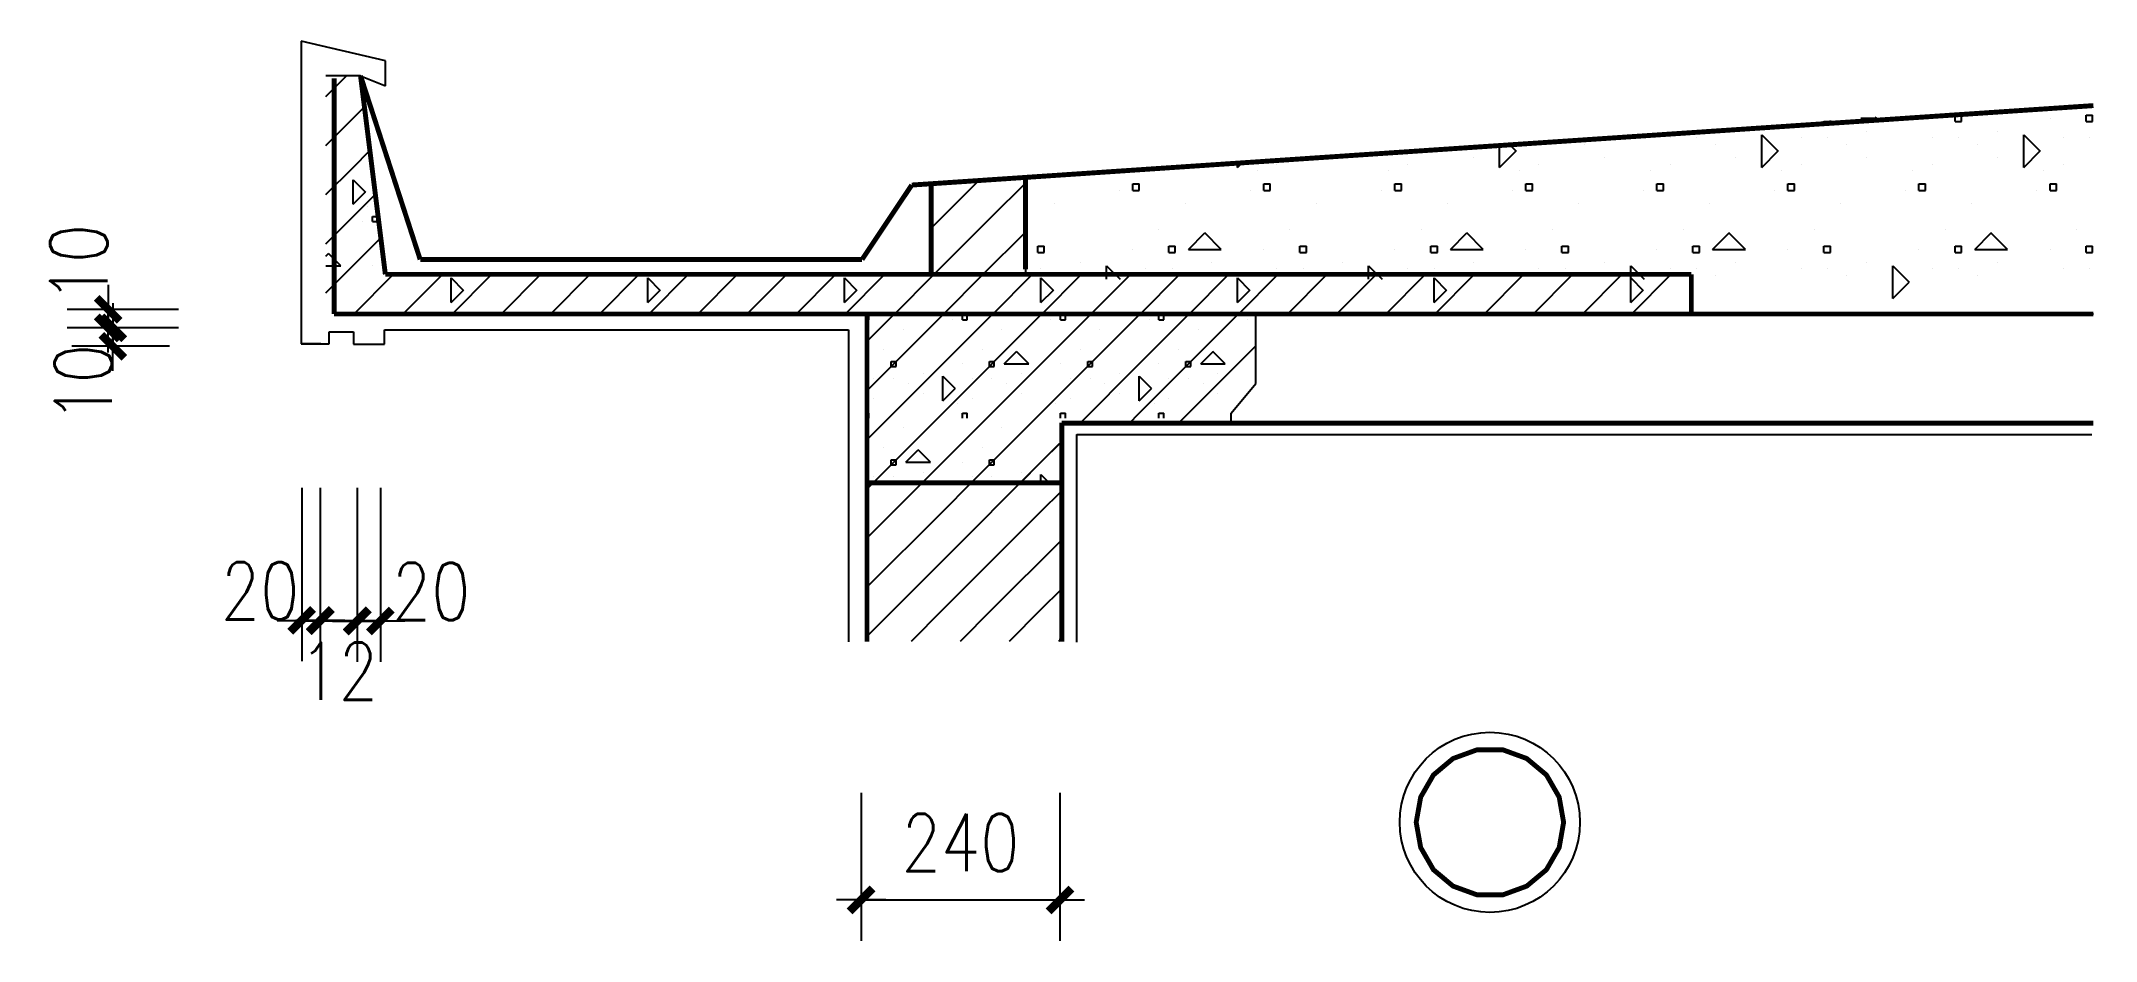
# Model space of a CAD drawing. Extents: x -57672 to -55163, y -644146 to -643047.
import ezdxf

# ---------------------------------------------------------------- set-up
doc = ezdxf.new("R2010")
doc.units = 0
doc.header["$LTSCALE"] = 1000
doc.layers.get('0').update_dxf_attribs({"linetype": 'CONTINUOUS'})
doc.layers.get('Defpoints').update_dxf_attribs({"linetype": 'CONTINUOUS'})
doc.layers.add('PUB_DIM', color=3, linetype='CONTINUOUS')
doc.styles.add('DIM_FONT', font='SIMPLEX', dxfattribs={"width": 0.8})
doc.styles.get("Standard").update_dxf_attribs({"font": 'GBENOR', "bigfont": 'GBCBIG'})
doc.styles.add('TXT', font='TXT.shx')
doc.dimstyles.new('DIMN20', dxfattribs={"dimscale": 0.2, "dimtxt": 350, "dimasz": 1, "dimexe": 250, "dimexo": 300, "dimgap": 175, "dimtad": 1, "dimdec": 0, "dimzin": 0, "dimdsep": 46, "dimtxsty": 'DIM_FONT', "dimblk": '_DIMX', "dimcen": 0.09, "dimclrt": 7, "dimadec": 0, "dimazin": 0, "dimtfac": 1, "dimtdec": 0, "dimtix": 1, "dimtmove": 2, "dimatfit": 3, "dimldrblk": '_DIMX', "dimfxl": 1, "dimtolj": 1, "dimtzin": 0, "dimarcsym": 0})

# ---------------------------------------------------------------- blocks, each defined once
blk = doc.blocks.new('*X3')
at = {"color": 0}
for p, q in [((14156, 14156), (14156, 14156.7)), ((14156, 14156), (14164, 14156)), ((14164, 14156), (14164, 14157.3)), ((14200.8, 14160), (14220, 14160)), ((14220, 14160), (14218.7, 14161.3)), ((14272, 14160), (14272, 14160)), ((14316, 14156), (14316, 14164)), ((14316, 14164), (14324, 14164)), ((14316, 14156), (14324, 14156)), ((14324, 14156), (14324, 14164)), ((14432, 14160), (14432, 14160)), ((14476, 14156), (14476, 14164)), ((14476, 14164), (14484, 14164)), ((14476, 14156), (14484, 14156)), ((14484, 14156), (14484, 14164)), ((13760, 14100), (13760, 14127.2)), ((13771.9, 14128.1), (13780.1, 14119.9)), ((13864, 14128), (13864, 14128)), ((13968, 14136), (13968, 14136)), ((14000, 14136), (14000, 14136)), ((14024, 14128), (14024, 14128)), ((14048, 14144), (14048, 14144)), ((14080, 14100), (14080, 14140)), ((14080, 14140), (14100.1, 14119.9)), ((14128, 14136), (14128, 14136)), ((14160, 14136), (14160, 14136)), ((14184, 14128), (14184, 14128)), ((14208, 14144), (14208, 14144)), ((14288, 14136), (14288, 14136)), ((14320, 14136), (14320, 14136)), ((14344, 14128), (14344, 14128)), ((14368, 14144), (14368, 14144)), ((14400, 14100), (14400, 14140)), ((14400, 14140), (14420.1, 14119.9)), ((14448, 14136), (14448, 14136)), ((14480, 14136), (14480, 14136)), ((13440, 14100), (13443.7, 14103.7)), ((13440, 14100), (13440, 14103.4)), ((13488, 14104), (13488, 14104)), ((13568, 14112), (13568, 14112)), ((13648, 14104), (13648, 14104)), ((13728, 14112), (13728, 14112)), ((13760, 14100), (13780.1, 14120.1)), ((13808, 14104), (13808, 14104)), ((13888, 14112), (13888, 14112)), ((13968, 14104), (13968, 14104)), ((14048, 14112), (14048, 14112)), ((14080, 14100), (14100.1, 14120.1)), ((14128, 14104), (14128, 14104)), ((14208, 14112), (14208, 14112)), ((14288, 14104), (14288, 14104)), ((14368, 14112), (14368, 14112)), ((14400, 14100), (14420.1, 14120.1)), ((14448, 14104), (14448, 14104)), ((13312, 14080), (13320, 14080)), ((13312, 14072), (13312, 14080)), ((13320, 14072), (13320, 14080)), ((13464, 14096), (13464, 14096)), ((13472, 14080), (13480, 14080)), ((13472, 14072), (13472, 14080)), ((13480, 14072), (13480, 14080)), ((13624, 14096), (13624, 14096)), ((13632, 14080), (13640, 14080)), ((13632, 14072), (13632, 14080)), ((13640, 14072), (13640, 14080)), ((13784, 14096), (13784, 14096)), ((13792, 14080), (13800, 14080)), ((13792, 14072), (13792, 14080)), ((13800, 14072), (13800, 14080)), ((13944, 14096), (13944, 14096)), ((13952, 14080), (13960, 14080)), ((13952, 14072), (13952, 14080)), ((13960, 14072), (13960, 14080)), ((14104, 14096), (14104, 14096)), ((14112, 14080), (14120, 14080)), ((14112, 14072), (14112, 14080)), ((14120, 14072), (14120, 14080)), ((14264, 14096), (14264, 14096)), ((14272, 14080), (14280, 14080)), ((14272, 14072), (14272, 14080)), ((14280, 14072), (14280, 14080)), ((14424, 14096), (14424, 14096)), ((14432, 14080), (14440, 14080)), ((14432, 14072), (14432, 14080)), ((14440, 14072), (14440, 14080)), ((13216, 14056), (13216, 14056)), ((13296, 14072), (13296, 14072)), ((13312, 14072), (13320, 14072)), ((13376, 14056), (13376, 14056)), ((13456, 14072), (13456, 14072)), ((13472, 14072), (13480, 14072)), ((13536, 14056), (13536, 14056)), ((13616, 14072), (13616, 14072)), ((13632, 14072), (13640, 14072)), ((13696, 14056), (13696, 14056)), ((13776, 14072), (13776, 14072)), ((13792, 14072), (13800, 14072)), ((13856, 14056), (13856, 14056)), ((13936, 14072), (13936, 14072)), ((13952, 14072), (13960, 14072)), ((14016, 14056), (14016, 14056)), ((14096, 14072), (14096, 14072)), ((14112, 14072), (14120, 14072)), ((14176, 14056), (14176, 14056)), ((14256, 14072), (14256, 14072)), ((14272, 14072), (14280, 14072)), ((14336, 14056), (14336, 14056)), ((14416, 14072), (14416, 14072)), ((14432, 14072), (14440, 14072)), ((13196, 13996), (13196, 14004)), ((13196, 14004), (13204, 14004)), ((13204, 13996), (13204, 14004)), ((13312, 14000), (13312, 14000)), ((13344, 14024), (13344, 14024)), ((13356, 13996), (13356, 14004)), ((13356, 14004), (13364, 14004)), ((13364, 13996), (13364, 14004)), ((13380, 14000), (13400.1, 14020.1)), ((13380, 14000), (13420, 14000)), ((13420, 14000), (13399.9, 14020.1)), ((13472, 14000), (13472, 14000)), ((13504, 14024), (13504, 14024)), ((13516, 13996), (13516, 14004)), ((13516, 14004), (13524, 14004)), ((13524, 13996), (13524, 14004)), ((13632, 14000), (13632, 14000)), ((13664, 14024), (13664, 14024)), ((13676, 13996), (13676, 14004)), ((13676, 14004), (13684, 14004)), ((13684, 13996), (13684, 14004)), ((13700, 14000), (13720.1, 14020.1)), ((13700, 14000), (13740, 14000)), ((13740, 14000), (13719.9, 14020.1)), ((13792, 14000), (13792, 14000)), ((13824, 14024), (13824, 14024)), ((13836, 13996), (13836, 14004)), ((13836, 14004), (13844, 14004)), ((13844, 13996), (13844, 14004)), ((13952, 14000), (13952, 14000)), ((13984, 14024), (13984, 14024)), ((13996, 13996), (13996, 14004)), ((13996, 14004), (14004, 14004)), ((14004, 13996), (14004, 14004)), ((14020, 14000), (14040.1, 14020.1)), ((14020, 14000), (14060, 14000)), ((14060, 14000), (14039.9, 14020.1)), ((14112, 14000), (14112, 14000)), ((14144, 14024), (14144, 14024)), ((14156, 13996), (14156, 14004)), ((14156, 14004), (14164, 14004)), ((14164, 13996), (14164, 14004)), ((14272, 14000), (14272, 14000)), ((14304, 14024), (14304, 14024)), ((14316, 13996), (14316, 14004)), ((14316, 14004), (14324, 14004)), ((14324, 13996), (14324, 14004)), ((14340, 14000), (14360.1, 14020.1)), ((14340, 14000), (14380, 14000)), ((14380, 14000), (14359.9, 14020.1)), ((14432, 14000), (14432, 14000)), ((14464, 14024), (14464, 14024)), ((14476, 13996), (14476, 14004)), ((14476, 14004), (14484, 14004)), ((14484, 13996), (14484, 14004)), ((13196, 13996), (13204, 13996)), ((13200, 13976), (13200, 13976)), ((13248, 13984), (13248, 13984)), ((13280, 13963.4), (13280, 13980)), ((13280, 13980), (13296.6, 13963.4)), ((13328, 13976), (13328, 13976)), ((13356, 13996), (13364, 13996)), ((13360, 13976), (13360, 13976)), ((13408, 13984), (13408, 13984)), ((13488, 13976), (13488, 13976)), ((13516, 13996), (13524, 13996)), ((13520, 13976), (13520, 13976)), ((13568, 13984), (13568, 13984)), ((13600, 13963.4), (13600, 13980)), ((13600, 13980), (13616.6, 13963.4)), ((13648, 13976), (13648, 13976)), ((13676, 13996), (13684, 13996)), ((13680, 13976), (13680, 13976)), ((13728, 13984), (13728, 13984)), ((13808, 13976), (13808, 13976)), ((13836, 13996), (13844, 13996)), ((13840, 13976), (13840, 13976)), ((13888, 13984), (13888, 13984)), ((13920, 13963.4), (13920, 13980)), ((13920, 13980), (13936.6, 13963.4)), ((13968, 13976), (13968, 13976)), ((13996, 13996), (14004, 13996)), ((14000, 13976), (14000, 13976)), ((14048, 13984), (14048, 13984)), ((14128, 13976), (14128, 13976)), ((14156, 13996), (14164, 13996)), ((14160, 13976), (14160, 13976)), ((14208, 13984), (14208, 13984)), ((14240, 13940), (14240, 13980)), ((14240, 13980), (14260.1, 13959.9)), ((14288, 13976), (14288, 13976)), ((14316, 13996), (14324, 13996)), ((14320, 13976), (14320, 13976)), ((14368, 13984), (14368, 13984)), ((14448, 13976), (14448, 13976)), ((14476, 13996), (14484, 13996)), ((14480, 13976), (14480, 13976)), ((13224, 13968), (13224, 13968)), ((13384, 13968), (13384, 13968)), ((13544, 13968), (13544, 13968)), ((13704, 13968), (13704, 13968)), ((13864, 13968), (13864, 13968)), ((14024, 13968), (14024, 13968)), ((14184, 13968), (14184, 13968)), ((14240, 13940), (14260.1, 13960.1)), ((14344, 13968), (14344, 13968))]:
    blk.add_line(p, q, dxfattribs=at)
blk = doc.blocks.new('*X2')
at = {"color": 0}
for p, q in [((12326.8, 14186.8), (12351.9, 14211.9)), ((12336, 14208), (12336, 14208)), ((12336, 14184), (12336, 14184)), ((12326.8, 14126.8), (12360, 14160)), ((12360, 14160), (12374, 14174)), ((12360, 14160), (12360, 14160)), ((12372, 14154), (12372, 14154)), ((12326.8, 14066.8), (12360, 14100)), ((12360, 14100), (12380.6, 14120.6)), ((12360, 14100), (12360, 14100)), ((12336, 14088), (12336, 14088)), ((12360, 14055), (12360, 14085)), ((12360, 14085), (12375.1, 14069.9)), ((12336, 14064), (12336, 14064)), ((12360, 14055), (12375.1, 14070.1)), ((12360, 14040), (12387.3, 14067.3)), ((12378, 14052), (12378, 14052)), ((12326.8, 14006.8), (12360, 14040)), ((12360, 14040), (12360, 14040)), ((12372, 14034), (12372, 14034)), ((12384, 14040), (12390, 14040)), ((12384, 14034), (12384, 14040)), ((12384, 14034), (12390, 14034)), ((12390, 14034), (12390, 14040)), ((12326.8, 13946.8), (12394, 14014)), ((12326.8, 13991.8), (12330.1, 13995.1)), ((12326.8, 13980), (12345, 13980)), ((12345, 13980), (12329.9, 13995.1)), ((12384, 13980), (12384, 13980)), ((12361, 13921), (12409.5, 13969.5)), ((12421, 13921), (12469.5, 13969.5)), ((12480, 13935), (12480, 13965)), ((12480, 13965), (12495.1, 13949.9)), ((12480, 13935), (12495.1, 13950.1)), ((12481, 13921), (12529.5, 13969.5)), ((12541, 13921), (12589.5, 13969.5)), ((12601, 13921), (12649.5, 13969.5)), ((12661, 13921), (12709.5, 13969.5)), ((12720, 13935), (12720, 13965)), ((12720, 13965), (12735.1, 13949.9)), ((12720, 13935), (12735.1, 13950.1)), ((12721, 13921), (12769.5, 13969.5)), ((12781, 13921), (12829.5, 13969.5)), ((12841, 13921), (12889.5, 13969.5)), ((12901, 13921), (12949.5, 13969.5)), ((12960, 13935), (12960, 13965)), ((12960, 13965), (12975.1, 13949.9)), ((12960, 13935), (12975.1, 13950.1)), ((12961, 13921), (13009.5, 13969.5)), ((13021, 13921), (13069.5, 13969.5)), ((13081, 13921), (13129.5, 13969.5)), ((13141, 13921), (13189.5, 13969.5)), ((13200, 13935), (13200, 13965)), ((13200, 13965), (13215.1, 13949.9)), ((13200, 13935), (13215.1, 13950.1)), ((13201, 13921), (13249.5, 13969.5)), ((13261, 13921), (13309.5, 13969.5)), ((13321, 13921), (13369.5, 13969.5)), ((13381, 13921), (13429.5, 13969.5)), ((13440, 13935), (13440, 13965)), ((13440, 13965), (13455.1, 13949.9)), ((13440, 13935), (13455.1, 13950.1)), ((13441, 13921), (13489.5, 13969.5)), ((13501, 13921), (13549.5, 13969.5)), ((13561, 13921), (13609.5, 13969.5)), ((13621, 13921), (13669.5, 13969.5)), ((13680, 13935), (13680, 13965)), ((13680, 13965), (13695.1, 13949.9)), ((13680, 13935), (13695.1, 13950.1)), ((13681, 13921), (13729.5, 13969.5)), ((13741, 13921), (13789.5, 13969.5)), ((13801, 13921), (13849.5, 13969.5)), ((13861, 13921), (13909.5, 13969.5)), ((13920, 13935), (13920, 13965)), ((13920, 13965), (13935.1, 13949.9)), ((13920, 13935), (13935.1, 13950.1)), ((13921, 13921), (13969.5, 13969.5))]:
    blk.add_line(p, q, dxfattribs=at)
blk = doc.blocks.new('_DIMX')
blk.add_line((-150, 0), (150, 0))
at = {"const_width": 50}
blk.add_lwpolyline([(-70, -70), (70, 70)], dxfattribs=at)
blk = doc.blocks.new('*D14')
at = {"layer": 'Defpoints', "color": 0, "linetype": 'Continuous'}
for p in [(-57286.2, -643532.4), (-57257.9, -643532.4), (-57257.9, -643755)]:
    blk.add_point(p, dxfattribs=at)
at = {"layer": 'PUB_DIM', "color": 0, "linetype": 'Continuous', "lineweight": -2}
for p, q in [((-57286.2, -643592.4), (-57286.2, -643805)), ((-57257.9, -643592.4), (-57257.9, -643805)), ((-57286.4, -643755), (-57286.6, -643755)), ((-57286.2, -643755), (-57257.9, -643755)), ((-57257.7, -643755), (-57257.5, -643755))]:
    blk.add_line(p, q, dxfattribs=at)
at = {"layer": 'PUB_DIM', "color": 0, "linetype": 'Continuous', "lineweight": -2, "xscale": 0.2, "yscale": 0.2, "zscale": 0.2}
blk.add_blockref('_DIMX', (-57286.2, -643755), dxfattribs=at)
at = {"layer": 'PUB_DIM', "color": 0, "linetype": 'Continuous', "lineweight": -2, "xscale": 0.2, "yscale": 0.2, "zscale": 0.2, "rotation": 180}
blk.add_blockref('_DIMX', (-57257.9, -643755), dxfattribs=at)
at = {"layer": 'PUB_DIM', "color": 7, "linetype": 'Continuous', "insert": (-57195.9, -643719), "char_height": 70, "attachment_point": 5, "style": 'DIM_FONT'}
blk.add_mtext('\\A1;20', dxfattribs=at)
blk = doc.blocks.new('*D15')
at = {"layer": 'Defpoints', "color": 0, "linetype": 'Continuous'}
for p in [(-57331.3, -643532.4), (-57286.2, -643532.4), (-57286.2, -643754.6)]:
    blk.add_point(p, dxfattribs=at)
at = {"layer": 'PUB_DIM', "color": 0, "linetype": 'Continuous', "lineweight": -2}
for p, q in [((-57331.3, -643592.4), (-57331.3, -643804.6)), ((-57286.2, -643592.4), (-57286.2, -643804.6)), ((-57331.5, -643754.6), (-57331.7, -643754.6)), ((-57331.3, -643754.6), (-57286.2, -643754.6)), ((-57286, -643754.6), (-57285.8, -643754.6))]:
    blk.add_line(p, q, dxfattribs=at)
at = {"layer": 'PUB_DIM', "color": 0, "linetype": 'Continuous', "lineweight": -2, "xscale": 0.2, "yscale": 0.2, "zscale": 0.2}
blk.add_blockref('_DIMX', (-57331.3, -643754.6), dxfattribs=at)
at = {"layer": 'PUB_DIM', "color": 0, "linetype": 'Continuous', "lineweight": -2, "xscale": 0.2, "yscale": 0.2, "zscale": 0.2, "rotation": 180}
blk.add_blockref('_DIMX', (-57286.2, -643754.6), dxfattribs=at)
at = {"layer": 'PUB_DIM', "color": 7, "linetype": 'Continuous', "insert": (-57308.8, -643816.3), "char_height": 70, "attachment_point": 5, "style": 'DIM_FONT'}
blk.add_mtext('\\A1;12', dxfattribs=at)
blk = doc.blocks.new('*D16')
at = {"layer": 'Defpoints', "color": 0, "linetype": 'Continuous'}
for p in [(-57353.9, -643532.4), (-57331.3, -643532.4), (-57331.3, -643754.2)]:
    blk.add_point(p, dxfattribs=at)
at = {"layer": 'PUB_DIM', "color": 0, "linetype": 'Continuous', "lineweight": -2}
for p, q in [((-57353.9, -643592.4), (-57353.9, -643804.2)), ((-57331.3, -643592.4), (-57331.3, -643804.2)), ((-57354.1, -643754.2), (-57354.3, -643754.2)), ((-57353.9, -643754.2), (-57331.3, -643754.2)), ((-57331.1, -643754.2), (-57330.9, -643754.2))]:
    blk.add_line(p, q, dxfattribs=at)
at = {"layer": 'PUB_DIM', "color": 0, "linetype": 'Continuous', "lineweight": -2, "xscale": 0.2, "yscale": 0.2, "zscale": 0.2}
blk.add_blockref('_DIMX', (-57353.9, -643754.2), dxfattribs=at)
at = {"layer": 'PUB_DIM', "color": 0, "linetype": 'Continuous', "lineweight": -2, "xscale": 0.2, "yscale": 0.2, "zscale": 0.2, "rotation": 180}
blk.add_blockref('_DIMX', (-57331.3, -643754.2), dxfattribs=at)
at = {"layer": 'PUB_DIM', "color": 7, "linetype": 'Continuous', "insert": (-57404.7, -643718.2), "char_height": 70, "attachment_point": 5, "style": 'DIM_FONT'}
blk.add_mtext('\\A1;20', dxfattribs=at)
blk = doc.blocks.new('*D17')
at = {"layer": 'Defpoints', "color": 0, "linetype": 'Continuous'}
for p in [(-57590.2, -643374.4), (-57444.2, -643374.4), (-57444.2, -643397)]:
    blk.add_point(p, dxfattribs=at)
at = {"layer": 'PUB_DIM', "color": 0, "linetype": 'Continuous', "lineweight": -2}
for p, q in [((-57504.2, -643374.4), (-57640.2, -643374.4)), ((-57590.2, -643374.2), (-57590.2, -643374)), ((-57590.2, -643397), (-57590.2, -643374.4)), ((-57504.2, -643397), (-57640.2, -643397)), ((-57590.2, -643397.2), (-57590.2, -643397.4))]:
    blk.add_line(p, q, dxfattribs=at)
at = {"layer": 'PUB_DIM', "color": 0, "linetype": 'Continuous', "lineweight": -2, "xscale": 0.2, "yscale": 0.2, "zscale": 0.2}
for p, rotation in [((-57590.2, -643374.4), 270), ((-57590.2, -643397), 90)]:
    blk.add_blockref('_DIMX', p, dxfattribs=dict(at, rotation=rotation))
at = {"layer": 'PUB_DIM', "color": 7, "linetype": 'Continuous', "insert": (-57626.2, -643318), "char_height": 70, "attachment_point": 5, "rotation": 90, "style": 'DIM_FONT'}
blk.add_mtext('\\A1;10', dxfattribs=at)
blk = doc.blocks.new('*D18')
at = {"layer": 'Defpoints', "color": 0, "linetype": 'Continuous'}
for p in [(-57584.6, -643397), (-57444.2, -643397), (-57455.5, -643419.5)]:
    blk.add_point(p, dxfattribs=at)
at = {"layer": 'PUB_DIM', "color": 0, "linetype": 'Continuous', "lineweight": -2}
for p, q in [((-57504.2, -643397), (-57634.6, -643397)), ((-57584.6, -643396.8), (-57584.6, -643396.6)), ((-57584.6, -643419.5), (-57584.6, -643397)), ((-57515.5, -643419.5), (-57634.6, -643419.5)), ((-57584.6, -643419.7), (-57584.6, -643419.9))]:
    blk.add_line(p, q, dxfattribs=at)
at = {"layer": 'PUB_DIM', "color": 0, "linetype": 'Continuous', "lineweight": -2, "xscale": 0.2, "yscale": 0.2, "zscale": 0.2}
for p, rotation in [((-57584.6, -643397), 270), ((-57584.6, -643419.5), 90)]:
    blk.add_blockref('_DIMX', p, dxfattribs=dict(at, rotation=rotation))
at = {"layer": 'PUB_DIM', "color": 7, "linetype": 'Continuous', "insert": (-57620.6, -643464.7), "char_height": 70, "attachment_point": 5, "rotation": 90, "style": 'DIM_FONT'}
blk.add_mtext('\\A1;10', dxfattribs=at)
blk = doc.blocks.new('*X6')
at = {"color": 0}
for p, q in [((13200, 13740), (13225.3, 13765.3)), ((13080, 13620), (13200, 13740)), ((13200, 13740), (13200, 13740)), ((12986.1, 13706.1), (12994.9, 13714.9)), ((13020, 13680), (13054.9, 13714.9)), ((13080, 13680), (13114.9, 13714.9)), ((13200, 13680), (13225.3, 13705.3)), ((12986.1, 13646.1), (13020, 13680)), ((12986.1, 13586.1), (13080, 13680)), ((13020, 13680), (13020, 13680)), ((13080, 13560), (13200, 13680)), ((13080, 13680), (13080, 13680)), ((13200, 13680), (13200, 13680)), ((13140, 13560), (13225.3, 13645.3)), ((12986.1, 13526.1), (13080, 13620)), ((13080, 13620), (13080, 13620)), ((13200, 13560), (13225.3, 13585.3)), ((13041.7, 13521.7), (13080, 13560)), ((13080, 13560), (13080, 13560)), ((13101.7, 13521.7), (13140, 13560)), ((13140, 13560), (13140, 13560)), ((13161.7, 13521.7), (13200, 13560)), ((13200, 13560), (13200, 13560)), ((13221.7, 13521.7), (13225.3, 13525.3))]:
    blk.add_line(p, q, dxfattribs=at)
blk = doc.blocks.new('*D19')
at = {"layer": 'Defpoints', "color": 0, "linetype": 'Continuous'}
for p in [(-56670.9, -643904.9), (-56428.1, -643904.9), (-56428.1, -644095.6)]:
    blk.add_point(p, dxfattribs=at)
at = {"layer": 'PUB_DIM', "color": 0, "linetype": 'Continuous', "lineweight": -2}
for p, q in [((-56670.9, -643964.9), (-56670.9, -644145.6)), ((-56428.1, -643964.9), (-56428.1, -644145.6)), ((-56670.7, -644095.6), (-56428.3, -644095.6))]:
    blk.add_line(p, q, dxfattribs=at)
at = {"layer": 'PUB_DIM', "color": 0, "linetype": 'Continuous', "lineweight": -2, "xscale": 0.2, "yscale": 0.2, "zscale": 0.2, "rotation": 180}
blk.add_blockref('_DIMX', (-56670.9, -644095.6), dxfattribs=at)
at = {"layer": 'PUB_DIM', "color": 0, "linetype": 'Continuous', "lineweight": -2, "xscale": 0.2, "yscale": 0.2, "zscale": 0.2}
blk.add_blockref('_DIMX', (-56428.1, -644095.6), dxfattribs=at)
at = {"layer": 'PUB_DIM', "color": 7, "linetype": 'Continuous', "insert": (-56549.5, -644025.6), "char_height": 70, "attachment_point": 5, "style": 'DIM_FONT'}
blk.add_mtext('\\A1;240', dxfattribs=at)
blk = doc.blocks.new('*X5')
at = {"color": 0}
for p, q in [((12986.1, 13886.1), (13020, 13920)), ((12986.1, 13826.1), (13080, 13920)), ((12986.1, 13920), (12990, 13920)), ((12986.1, 13914), (12990, 13914)), ((12990, 13914), (12990, 13920)), ((13020, 13920), (13020.3, 13920.3)), ((13020, 13920), (13020, 13920)), ((13032, 13902), (13032, 13902)), ((13080, 13860), (13140.3, 13920.3)), ((13080, 13920), (13080.3, 13920.3)), ((13080, 13800), (13200, 13920)), ((13080, 13920), (13080, 13920)), ((13092, 13914), (13092, 13914)), ((13104, 13920), (13110, 13920)), ((13104, 13914), (13104, 13920)), ((13104, 13914), (13110, 13914)), ((13110, 13914), (13110, 13920)), ((13140, 13800), (13260, 13920)), ((13152, 13902), (13152, 13902)), ((13200, 13920), (13200.3, 13920.3)), ((13200, 13920), (13200, 13920)), ((13200, 13800), (13320, 13920)), ((13212, 13914), (13212, 13914)), ((13224, 13920), (13230, 13920)), ((13224, 13914), (13224, 13920)), ((13224, 13914), (13230, 13914)), ((13230, 13914), (13230, 13920)), ((13260, 13920), (13260.3, 13920.3)), ((13260, 13920), (13260, 13920)), ((13272, 13902), (13272, 13902)), ((13320, 13860), (13380.3, 13920.3)), ((13320, 13920), (13320.3, 13920.3)), ((13320, 13800), (13440, 13920)), ((13320, 13920), (13320, 13920)), ((13332, 13914), (13332, 13914)), ((13344, 13920), (13350, 13920)), ((13344, 13914), (13344, 13920)), ((13344, 13914), (13350, 13914)), ((13350, 13914), (13350, 13920)), ((13392, 13902), (13392, 13902)), ((13440, 13920), (13440.3, 13920.3)), ((13440, 13920), (13440, 13920)), ((13452, 13914), (13452, 13914)), ((13008, 13878), (13008, 13878)), ((13128, 13878), (13128, 13878)), ((13155, 13860), (13170.1, 13875.1)), ((13185, 13860), (13169.9, 13875.1)), ((13248, 13878), (13248, 13878)), ((13368, 13878), (13368, 13878)), ((13380, 13800), (13462.3, 13882.3)), ((13395, 13860), (13410.1, 13875.1)), ((13425, 13860), (13409.9, 13875.1)), ((12986.1, 13766.1), (13080, 13860)), ((13017, 13857), (13017, 13863)), ((13017, 13863), (13023, 13863)), ((13017, 13857), (13023, 13857)), ((13023, 13857), (13023, 13863)), ((13080, 13860), (13080, 13860)), ((13104, 13860), (13104, 13860)), ((13137, 13857), (13137, 13863)), ((13137, 13863), (13143, 13863)), ((13137, 13857), (13143, 13857)), ((13143, 13857), (13143, 13863)), ((13155, 13860), (13185, 13860)), ((13224, 13860), (13224, 13860)), ((13247.5, 13787.5), (13320, 13860)), ((13257, 13857), (13257, 13863)), ((13257, 13863), (13263, 13863)), ((13257, 13857), (13263, 13857)), ((13263, 13857), (13263, 13863)), ((13320, 13860), (13320, 13860)), ((13344, 13860), (13344, 13860)), ((13377, 13857), (13377, 13863)), ((13377, 13863), (13383, 13863)), ((13377, 13857), (13383, 13857)), ((13383, 13857), (13383, 13863)), ((13395, 13860), (13425, 13860)), ((12996, 13842), (12996, 13842)), ((13020, 13842), (13020, 13842)), ((13038, 13836), (13038, 13836)), ((13056, 13848), (13056, 13848)), ((13056, 13824), (13056, 13824)), ((13080, 13815), (13080, 13845)), ((13080, 13845), (13095.1, 13829.9)), ((13080, 13815), (13095.1, 13830.1)), ((13116, 13842), (13116, 13842)), ((13140, 13842), (13140, 13842)), ((13158, 13836), (13158, 13836)), ((13176, 13848), (13176, 13848)), ((13176, 13824), (13176, 13824)), ((13236, 13842), (13236, 13842)), ((13260, 13842), (13260, 13842)), ((13278, 13836), (13278, 13836)), ((13296, 13848), (13296, 13848)), ((13296, 13824), (13296, 13824)), ((13320, 13815), (13320, 13845)), ((13320, 13845), (13335.1, 13829.9)), ((13320, 13815), (13335.1, 13830.1)), ((13356, 13842), (13356, 13842)), ((13380, 13842), (13380, 13842)), ((13398, 13836), (13398, 13836)), ((13416, 13848), (13416, 13848)), ((13416, 13824), (13416, 13824)), ((12986.1, 13800), (12990, 13800)), ((12990, 13794), (12990, 13800)), ((12994.9, 13714.9), (13080, 13800)), ((12996, 13818), (12996, 13818)), ((13054.9, 13714.9), (13140, 13800)), ((13080, 13800), (13080, 13800)), ((13098, 13812), (13098, 13812)), ((13104, 13800), (13110, 13800)), ((13104, 13794), (13104, 13800)), ((13110, 13794), (13110, 13800)), ((13114.9, 13714.9), (13200, 13800)), ((13116, 13818), (13116, 13818)), ((13140, 13800), (13140, 13800)), ((13200, 13800), (13200, 13800)), ((13218, 13812), (13218, 13812)), ((13224, 13800), (13230, 13800)), ((13224, 13794), (13224, 13800)), ((13230, 13794), (13230, 13800)), ((13236, 13818), (13236, 13818)), ((13307.5, 13787.5), (13320, 13800)), ((13320, 13800), (13320, 13800)), ((13338, 13812), (13338, 13812)), ((13344, 13800), (13350, 13800)), ((13344, 13794), (13344, 13800)), ((13350, 13794), (13350, 13800)), ((13356, 13818), (13356, 13818)), ((13367.5, 13787.5), (13380, 13800)), ((13380, 13800), (13380, 13800)), ((13032, 13782), (13032, 13782)), ((13152, 13782), (13152, 13782)), ((13008, 13758), (13008, 13758)), ((13035, 13740), (13050.1, 13755.1)), ((13065, 13740), (13049.9, 13755.1)), ((13128, 13758), (13128, 13758)), ((13200, 13740), (13222.8, 13762.8)), ((13017, 13737), (13017, 13743)), ((13017, 13743), (13023, 13743)), ((13017, 13737), (13023, 13737)), ((13023, 13737), (13023, 13743)), ((13035, 13740), (13065, 13740)), ((13056, 13728), (13056, 13728)), ((13104, 13740), (13104, 13740)), ((13137, 13737), (13137, 13743)), ((13137, 13743), (13143, 13743)), ((13137, 13737), (13143, 13737)), ((13143, 13737), (13143, 13743)), ((13174.9, 13714.9), (13200, 13740)), ((13176, 13728), (13176, 13728)), ((13200, 13740), (13200, 13740)), ((13200, 13714.9), (13200, 13725)), ((13200, 13725), (13210.1, 13714.9)), ((12996, 13722), (12996, 13722)), ((13020, 13722), (13020, 13722)), ((13116, 13722), (13116, 13722)), ((13140, 13722), (13140, 13722))]:
    blk.add_line(p, q, dxfattribs=at)
blk = doc.blocks.new('*X4')
at = {"color": 0}
for p, q in [((13080, 14040), (13121.6, 14081.6)), ((13140, 14040), (13180.9, 14080.9)), ((13065.9, 14025.9), (13080, 14040)), ((13069.5, 13969.5), (13140, 14040)), ((13080, 14040), (13080, 14040)), ((13140, 14040), (13140, 14040)), ((13129.5, 13969.5), (13180.9, 14020.9))]:
    blk.add_line(p, q, dxfattribs=at)

msp = doc.modelspace()

# ---------------------------------------------------------------- linework, layer by layer
for p, q in [((-57354.8, -643046.8), (-57354.8, -643416.5)), ((-57251.8, -643071), (-57354.8, -643046.8)), ((-57282.1, -643089.2), (-57324.5, -643089.2)), ((-57282.1, -643089.2), (-57251.8, -643101.3)), ((-57251.8, -643101.3), (-57251.8, -643071)), ((-56470.3, -643325.6), (-56470.3, -643331.6)), ((-55657.3, -643380.1), (-55657.3, -643337.7)), ((-56663.7, -643380.1), (-56536.4, -643380.1)), ((-56009, -643380.1), (-56536.4, -643380.1)), ((-56189, -643465), (-56189, -643380.1)), ((-55166.3, -643380.1), (-55657.3, -643380.1)), ((-57330.6, -643416.5), (-57354.8, -643416.5)), ((-57354.8, -643416.5), (-57330.6, -643416.5)), ((-57330.6, -643416.5), (-57320.6, -643416.5)), ((-57320.6, -643416.5), (-57320.6, -643401.8)), ((-57320.6, -643401.8), (-57290.5, -643401.8)), ((-57290.5, -643401.8), (-57290.5, -643416.9)), ((-57290.5, -643416.9), (-57252.9, -643416.9)), ((-57252.9, -643399.3), (-56686.4, -643399.3)), ((-57252.9, -643416.9), (-57252.9, -643399.3)), ((-56686.4, -643399.3), (-56686.4, -643780.4)), ((-56219.3, -643501.3), (-56189, -643465)), ((-56428.5, -643513.7), (-56218.7, -643513.7)), ((-56219.3, -643513.5), (-56219.3, -643501.3)), ((-56407.4, -643527.1), (-55168.3, -643527.1)), ((-56407.4, -643780.9), (-56407.4, -643527.1))]:
    msp.add_line(p, q)
at = {"linetype": 'Continuous', "const_width": 6}
for points in [[(-57314.4, -643380.1), (-57314.4, -643092.2)], [(-57282.1, -643089.2), (-57209.3, -643313.5)], [(-57251.8, -643331.6), (-57282.1, -643089.2)], [(-56609.1, -643222.6), (-55166.3, -643125.6)], [(-56470.3, -643213.2), (-56470.3, -643325.6)], [(-56669.8, -643313.5), (-56609.1, -643222.6)], [(-56585.4, -643221), (-56585.4, -643331.6)], [(-57209.3, -643313.5), (-56669.8, -643313.5)], [(-55657.3, -643331.6), (-57251.8, -643331.6)], [(-55657.3, -643380.1), (-55657.3, -643331.6)], [(-55657.3, -643380.1), (-57314.4, -643380.1)], [(-55166.3, -643380.1), (-56663.7, -643380.1)], [(-56663.7, -643380.1), (-56663.7, -643780.1)], [(-56426, -643780.1), (-56426, -643513.5)], [(-56426, -643513.5), (-56039.3, -643513.5)], [(-56306, -643513.5), (-55166.3, -643513.5)], [(-56663.7, -643586.2), (-56426, -643586.2)]]:
    msp.add_lwpolyline(points, dxfattribs=at)
at = {"layer": 'PUB_DIM', "linetype": 'Continuous', "const_width": 6}
msp.add_lwpolyline([(-55813.2, -644000.8), (-55818.6, -643970), (-55834.2, -643942.9), (-55858.2, -643922.9), (-55887.5, -643912.2), (-55918.8, -643912.2), (-55948.2, -643922.9), (-55972.1, -643942.9), (-55987.7, -643970), (-55993.2, -644000.8), (-55987.7, -644031.6), (-55972.1, -644058.7), (-55948.2, -644078.7), (-55918.8, -644089.4), (-55887.5, -644089.4), (-55858.2, -644078.7), (-55834.2, -644058.7), (-55818.6, -644031.6), (-55813.2, -644000.8)], dxfattribs=at)
at = {"layer": 'PUB_DIM', "linetype": 'Continuous'}
msp.add_circle((-55903.2, -644000.8), 110, dxfattribs=at)

# ---------------------------------------------------------------- block references
for name in ['*X2', '*X3', '*X4', '*X5', '*X6']:
    msp.add_blockref(name, (-69651.3, -657301.1))

# ---------------------------------------------------------------- texts
at = {"width": 0.8, "flags": 9}
for tag, s in [('XSIZE', '2188'), ('YSIZE', '1063')]:
    msp.add_attdef(tag, (-56408.4, -643527.3), s, height=0.5, dxfattribs=at)
at = {"style": 'TXT', "flags": 9}
for tag, s in [('YSIZE', '1063'), ('XSIZE', '2188')]:
    msp.add_attdef(tag, (-56428.8, -643777.4), s, height=0.5, dxfattribs=at)

# ---------------------------------------------------------------- dimensions: what is measured, and where the dimension line sits
at = {"layer": 'PUB_DIM', "linetype": 'Continuous'}
for base, p1, p2, picture, middle in [((-57590.2, -643374.4), (-57444.2, -643397), (-57444.2, -643374.4), '*D17', (-57626.2, -643318)), ((-57584.6, -643397), (-57455.5, -643419.5), (-57444.2, -643397), '*D18', (-57620.6, -643464.7))]:
    dim = msp.add_linear_dim(base=base, p1=p1, p2=p2, angle=90, text='10', dimstyle='DIMN20', dxfattribs=at)
    dim.commit()
    dim.dimension.update_dxf_attribs({"geometry": picture, "text_midpoint": middle, "dimtype": 160})
for base, p1, p2, text, picture, middle in [((-57331.3, -643754.2), (-57353.9, -643532.4), (-57331.3, -643532.4), '20', '*D16', (-57404.7, -643718.2)), ((-57286.2, -643754.6), (-57331.3, -643532.4), (-57286.2, -643532.4), '12', '*D15', (-57308.8, -643816.3)), ((-57257.9, -643755), (-57286.2, -643532.4), (-57257.9, -643532.4), '20', '*D14', (-57195.9, -643719))]:
    dim = msp.add_linear_dim(base=base, p1=p1, p2=p2, text=text, dimstyle='DIMN20', dxfattribs=at)
    dim.commit()
    dim.dimension.update_dxf_attribs({"geometry": picture, "text_midpoint": middle, "dimtype": 160})
dim = msp.add_linear_dim(base=(-56428.1, -644095.6), p1=(-56670.9, -643904.9), p2=(-56428.1, -643904.9), text='240', dimstyle='DIMN20', dxfattribs=at)
dim.commit()
dim.dimension.update_dxf_attribs({"geometry": '*D19', "text_midpoint": (-56549.5, -644025.6)})

doc.saveas('drawing.dxf')
